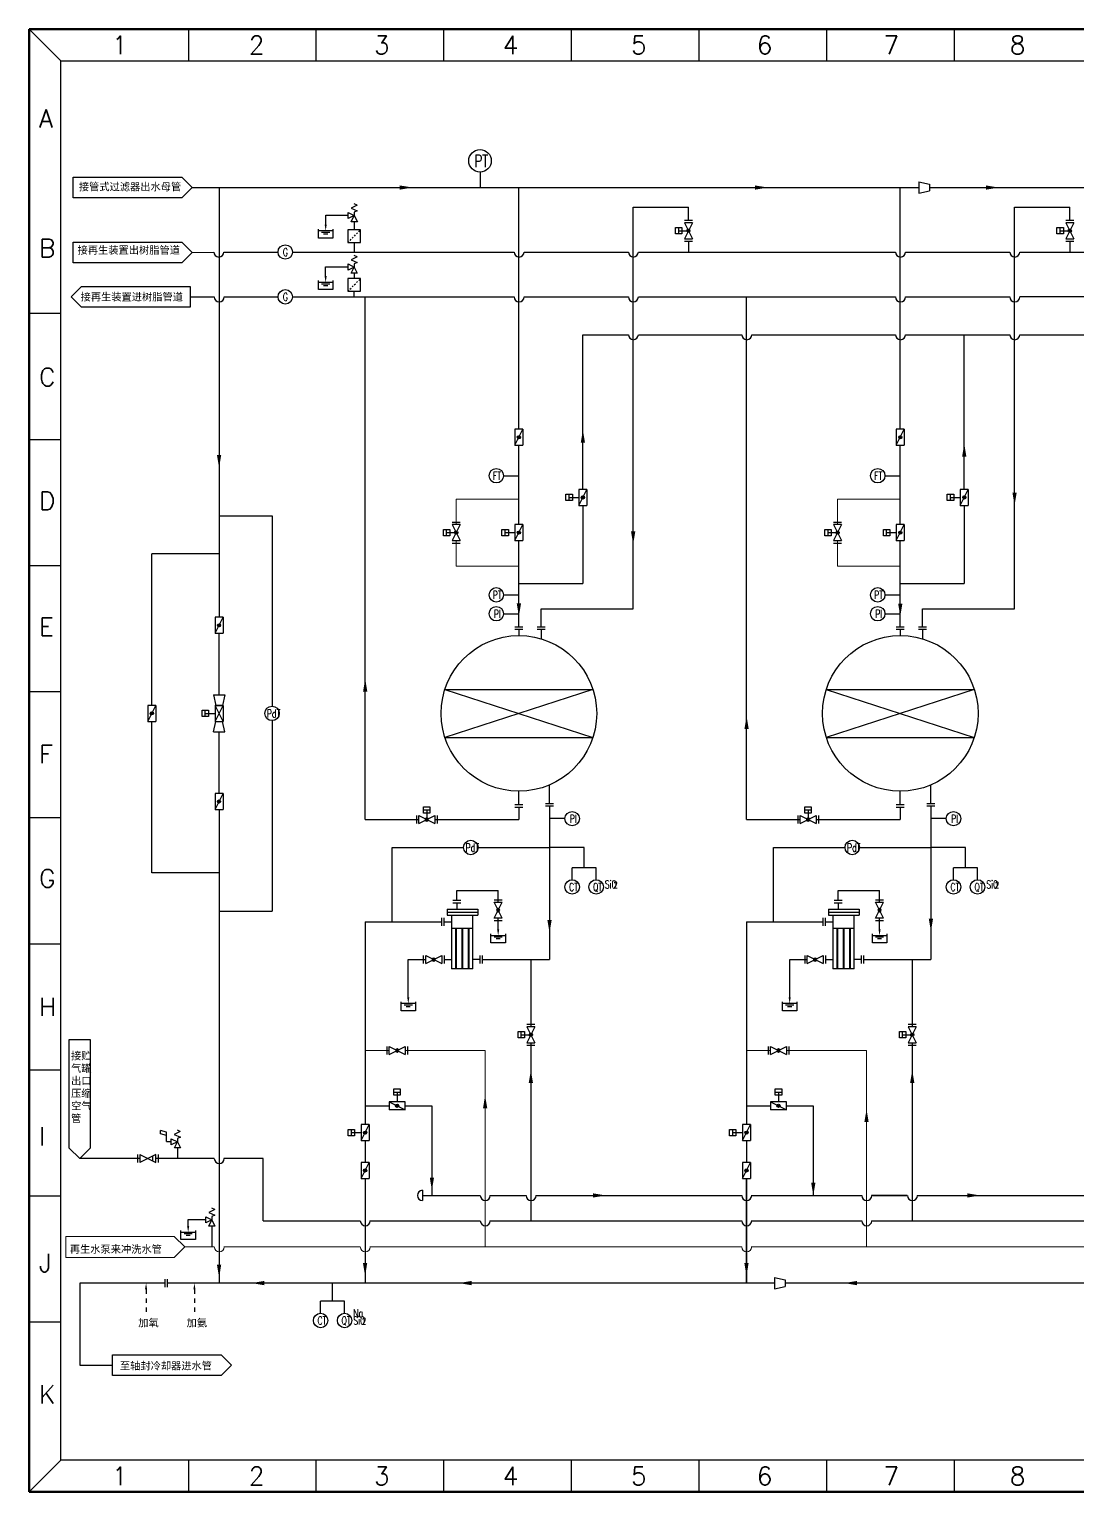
# Model space of a CAD drawing. Extents: x -11793 to -11372, y 474 to 766.
# Drawn here: x -11792.6 to -11583, y 474 to 766.3 of the extents above; entities that cross this region are included whole.
import ezdxf

# ---------------------------------------------------------------- set-up
doc = ezdxf.new("R2010")
doc.units = 0
doc.header["$LTSCALE"] = 12
doc.header["$MEASUREMENT"] = 0
doc.linetypes.add('INIT_GESTRICHELT', pattern=[0.75, 0.25, -0.25, 0.25])
doc.layers.get('0').update_dxf_attribs({"linetype": 'CONTINUOUS'})
for name, color, linetype in [('3', 3, 'CONTINUOUS'), ('TEXT', 7, 'CONTINUOUS'), ('树脂', 192, 'CONTINUOUS'), ('设备', 2, 'CONTINUOUS')]:
    doc.layers.add(name, color=color, linetype=linetype)
for name, color, linetype, lineweight in [('仪表', 7, 'CONTINUOUS', 9), ('次管线', 7, 'CONTINUOUS', 9), ('管线', 7, 'CONTINUOUS', 9)]:
    doc.layers.add(name, color=color, linetype=linetype, lineweight=lineweight)
doc.styles.add('HZ', font='geditxt.shx', dxfattribs={"width": 0.7, "bigfont": 'hztxt1.shx'})
doc.styles.add('样式 2', font='txt.shx', dxfattribs={"height": 2})
doc.styles.add('样式 3', font='', dxfattribs={"height": 1.5})
doc.styles.get('样式 3').set_extended_font_data('FangSong_GB2312')

# ---------------------------------------------------------------- blocks, each defined once
blk = doc.blocks.new('A$C447944C4')
h = blk.add_hatch(color=256)
edge = h.paths.add_edge_path()
edge.add_arc((1.25, 2.5), 0.5, 0, 360)
for p, q in [((2.5, 5), (0, 5)), ((0, 5), (0, 0)), ((0, 0), (2.5, 5)), ((2.5, 5), (2.5, 0)), ((0, 0), (2.5, 0))]:
    blk.add_line(p, q)
blk.add_circle((1.25, 2.5), 0.5)
blk = doc.blocks.new('A$C4A5D6FCC')
h = blk.add_hatch(color=256)
edge = h.paths.add_edge_path()
edge.add_arc((1.25, 2.5), 0.5, 0, 360)
for p, q in [((2.5, 5), (0, 5)), ((0, 5), (2.5, 0)), ((2.5, 5), (0, 0)), ((0, 0), (2.5, 0))]:
    blk.add_line(p, q)
blk.add_circle((1.25, 2.5), 0.5)
blk = doc.blocks.new('A$C26754C66')
for p, q in [((0, 0), (0, 2)), ((0, 2), (2, 2)), ((1, 0), (1, 2)), ((1, 1), (4, 1)), ((2, 2), (2, 0)), ((2, 0), (0, 0))]:
    blk.add_line(p, q)
blk = doc.blocks.new('A$C69AE17C6')
for p, q in [((0, 0.75), (2.5, 0.75)), ((0, 0), (2.5, 0))]:
    blk.add_line(p, q)
blk = doc.blocks.new('A$C0770588C')
for p, q in [((2.25, 4.22), (2.25, 7.11)), ((0, 0), (0, 2.82)), ((4.5, 2.22), (0, 2.22)), ((4.5, 0), (0, 0)), ((3.53, 1.72), (0.97, 1.72)), ((2.89, 1.22), (1.61, 1.22)), ((4.5, 2.82), (4.5, 0))]:
    blk.add_line(p, q)
blk.add_solid([(1.92, 4.22), (2.25, 2.22), (2.58, 4.22)])
blk = doc.blocks.new('A$C34632E08')
for p, q in [((5, 5), (0, 5)), ((0, 5), (0, 0)), ((0, 0), (5, 0)), ((5, 0), (5, 5))]:
    blk.add_line(p, q)
at = {"linetype": 'INIT_GESTRICHELT', "ltscale": 0.2}
blk.add_line((0, 0), (5, 5), dxfattribs=at)
blk = doc.blocks.new('A$C19CD1FDE')
at = {"color": 7}
for p, q in [((4.37, 6.81), (2.49, 5.85)), ((2.49, 5.85), (4.41, 5.02)), ((4.41, 5.02), (3.47, 4.58)), ((3.47, 4.58), (3.47, 3.57)), ((0, 3.63), (1.55, 3.63)), ((1.55, 2.61), (1.55, 4.53)), ((1.55, 4.53), (3.47, 3.57)), ((3.47, 3.57), (1.55, 2.61)), ((2.51, 1.65), (3.47, 3.57)), ((4.43, 1.65), (2.51, 1.65)), ((3.47, 3.57), (4.43, 1.65))]:
    blk.add_line(p, q, dxfattribs=at)
at = {"color": 0}
blk.add_line((3.47, 1.65), (3.47, 0), dxfattribs=at)
at = {"layer": '3', "color": 7}
blk.add_line((4.37, 6.81), (3.47, 7.19), dxfattribs=at)
blk = doc.blocks.new('A$C08B73723')
at = {"color": 3}
for p, q in [((0, 3.55), (3.31, 2.82)), ((0, 3.55), (0, 0)), ((0, 0), (3.31, 0.73)), ((3.31, 2.82), (3.31, 0.73))]:
    blk.add_line(p, q, dxfattribs=at)
blk = doc.blocks.new('A$C76EB077F')
for p, q in [((2.5, 5), (0, 5)), ((0, 5), (0, 0)), ((0, 0), (2.5, 5)), ((2.5, 0), (0, 5)), ((2.5, 5), (2.5, 0)), ((0, 0), (2.5, 0))]:
    blk.add_line(p, q)
blk = doc.blocks.new('A$C456D4A17')
for p, q in [((2.25, 4.22), (2.25, 6.18)), ((0, 0), (0, 2.82)), ((4.5, 2.22), (0, 2.22)), ((3.53, 1.72), (0.97, 1.72)), ((2.89, 1.22), (1.61, 1.22)), ((4.5, 2.82), (4.5, 0)), ((4.5, 0), (0, 0))]:
    blk.add_line(p, q)
blk.add_solid([(1.92, 4.22), (2.25, 2.22), (2.58, 4.22)])
blk = doc.blocks.new('A$C3E890E4A')
for p, q in [((2.5, 5), (0, 5)), ((0, 0), (2.5, 5)), ((0, 5), (2.5, 0)), ((0.51, 3.98), (1.99, 3.98)), ((0, 0), (2.5, 0))]:
    blk.add_line(p, q)

msp = doc.modelspace()

# ---------------------------------------------------------------- linework, layer by layer
at = {"color": 7, "linetype": 'ByBlock', "lineweight": 50}
for p, q in [((-11792.62, 766.35), (-11371.77, 766.35)), ((-11792.62, 474.02), (-11792.62, 766.35)), ((-11371.77, 474.02), (-11792.62, 474.02))]:
    msp.add_line(p, q, dxfattribs=at)
at = {"color": 7, "linetype": 'ByBlock', "lineweight": -3}
for p, q in [((-11786.32, 760.05), (-11792.62, 766.35)), ((-11760.8, 766.35), (-11760.8, 760.05)), ((-11735.29, 766.35), (-11735.29, 760.05)), ((-11709.77, 766.35), (-11709.77, 760.05)), ((-11684.26, 766.35), (-11684.26, 760.05)), ((-11658.74, 766.35), (-11658.74, 760.05)), ((-11633.23, 766.35), (-11633.23, 760.05)), ((-11607.71, 766.35), (-11607.71, 760.05)), ((-11786.32, 709.5), (-11792.62, 709.5)), ((-11786.32, 684.3), (-11792.62, 684.3)), ((-11786.32, 659.1), (-11792.62, 659.1)), ((-11786.32, 633.9), (-11792.62, 633.9)), ((-11786.32, 608.7), (-11792.62, 608.7)), ((-11786.32, 583.5), (-11792.62, 583.5)), ((-11786.32, 558.3), (-11792.62, 558.3)), ((-11786.32, 533.1), (-11792.62, 533.1)), ((-11786.32, 507.9), (-11792.62, 507.9)), ((-11786.32, 480.32), (-11792.62, 474.02)), ((-11760.8, 480.32), (-11760.8, 474.02)), ((-11760.8, 480.32), (-11760.8, 474.02)), ((-11735.29, 480.32), (-11735.29, 474.02)), ((-11709.77, 480.32), (-11709.77, 474.02)), ((-11684.26, 480.32), (-11684.26, 474.02)), ((-11658.74, 480.32), (-11658.74, 474.02)), ((-11633.23, 480.32), (-11633.23, 474.02)), ((-11607.71, 480.32), (-11607.71, 474.02))]:
    msp.add_line(p, q, dxfattribs=at)
at = {"color": 7, "linetype": 'ByBlock', "lineweight": 30}
for p, q in [((-11786.32, 760.05), (-11378.07, 760.05)), ((-11786.32, 480.32), (-11786.32, 760.05)), ((-11378.07, 480.32), (-11786.32, 480.32))]:
    msp.add_line(p, q, dxfattribs=at)
at = {"color": 3}
for p, q in [((-11783.82, 736.79), (-11762.12, 736.79)), ((-11783.82, 732.63), (-11783.82, 736.79)), ((-11762.12, 736.79), (-11760.04, 734.71)), ((-11762.12, 732.63), (-11760.04, 734.71)), ((-11762.12, 732.63), (-11783.82, 732.63)), ((-11725.47, 551.17), (-11720.68, 551.17)), ((-11649.22, 551.17), (-11644.42, 551.17)), ((-11713.97, 534.27), (-11713.97, 532.21)), ((-11782.53, 515.73), (-11782.53, 499.33)), ((-11775.97, 501.41), (-11754.27, 501.41)), ((-11775.97, 497.25), (-11775.97, 501.41)), ((-11754.27, 501.41), (-11752.19, 499.33)), ((-11782.53, 499.33), (-11775.97, 499.33)), ((-11754.27, 497.25), (-11775.97, 497.25)), ((-11754.27, 497.25), (-11752.19, 499.33))]:
    msp.add_line(p, q, dxfattribs=at)
for p, q in [((-11702.5, 737.78), (-11702.5, 734.71)), ((-11733.35, 729.16), (-11729.86, 729.16)), ((-11661.64, 728.16), (-11660.04, 728.16)), ((-11585.39, 728.16), (-11583.79, 728.16)), ((-11727.64, 726.83), (-11727.64, 726.27)), ((-11661.64, 724), (-11660.04, 724)), ((-11585.39, 724), (-11583.79, 724)), ((-11733.36, 718.86), (-11729.87, 718.86)), ((-11681.93, 674.37), (-11681.93, 705.29)), ((-11681.93, 705.29), (-11672.84, 705.29)), ((-11670.84, 705.29), (-11650.16, 705.29)), ((-11648.16, 705.29), (-11619.43, 705.29)), ((-11617.43, 705.29), (-11596.59, 705.29)), ((-11605.68, 674.37), (-11605.68, 705.29)), ((-11594.59, 705.29), (-11573.91, 705.29)), ((-11697.8, 677.11), (-11694.72, 677.11)), ((-11621.55, 677.11), (-11618.47, 677.11)), ((-11681.93, 671.17), (-11681.93, 655.53)), ((-11605.68, 671.17), (-11605.68, 655.53)), ((-11754.67, 669.09), (-11744.07, 669.09)), ((-11744.07, 669.09), (-11744.07, 631.04)), ((-11708.05, 667.81), (-11706.45, 667.81)), ((-11631.8, 667.81), (-11630.2, 667.81)), ((-11708.05, 663.65), (-11706.45, 663.65)), ((-11631.8, 663.65), (-11630.2, 663.65)), ((-11694.72, 655.53), (-11681.93, 655.53)), ((-11618.47, 655.53), (-11605.68, 655.53)), ((-11697.8, 653.29), (-11694.72, 653.29)), ((-11621.55, 653.29), (-11618.47, 653.29)), ((-11697.8, 649.52), (-11694.72, 649.52)), ((-11621.55, 649.52), (-11618.47, 649.52)), ((-11744.07, 628.16), (-11744.07, 590.1)), ((-11715.23, 609.18), (-11715.23, 607.58)), ((-11711.07, 609.18), (-11711.07, 607.58)), ((-11685.52, 608.56), (-11688.6, 608.56)), ((-11638.98, 609.18), (-11638.98, 607.58)), ((-11634.82, 609.18), (-11634.82, 607.58)), ((-11609.27, 608.56), (-11612.34, 608.56)), ((-11720.08, 587.96), (-11720.08, 602.8)), ((-11720.08, 602.8), (-11705.78, 602.8)), ((-11702.9, 602.8), (-11688.6, 602.8)), ((-11681.68, 602.8), (-11688.6, 602.8)), ((-11681.68, 598.75), (-11681.68, 602.8)), ((-11643.83, 587.96), (-11643.83, 602.8)), ((-11643.83, 602.8), (-11629.52, 602.8)), ((-11626.64, 602.8), (-11612.34, 602.8)), ((-11605.43, 602.8), (-11612.34, 602.8)), ((-11605.43, 598.75), (-11605.43, 602.8)), ((-11679.28, 598.75), (-11684.08, 598.75)), ((-11684.08, 596.35), (-11684.08, 598.75)), ((-11679.28, 596.35), (-11679.28, 598.75)), ((-11603.03, 598.75), (-11607.83, 598.75)), ((-11607.83, 596.35), (-11607.83, 598.75)), ((-11603.03, 596.35), (-11603.03, 598.75)), ((-11707.16, 592.24), (-11707.16, 594.2)), ((-11707.16, 594.2), (-11698.87, 594.2)), ((-11698.87, 591.87), (-11698.87, 594.2)), ((-11630.91, 592.24), (-11630.91, 594.2)), ((-11630.91, 594.2), (-11622.62, 594.2)), ((-11622.62, 591.87), (-11622.62, 594.2)), ((-11699.67, 592.35), (-11698.07, 592.35)), ((-11623.42, 592.35), (-11621.82, 592.35)), ((-11754.67, 590.1), (-11744.07, 590.1)), ((-11699.67, 588.19), (-11698.07, 588.19)), ((-11698.87, 588.29), (-11698.87, 588.67)), ((-11623.42, 588.19), (-11621.82, 588.19)), ((-11622.62, 588.29), (-11622.62, 588.67)), ((-11716.85, 580.38), (-11713.36, 580.38)), ((-11716.85, 574.71), (-11716.85, 580.38)), ((-11713.84, 581.18), (-11713.84, 579.58)), ((-11709.68, 581.18), (-11709.68, 579.58)), ((-11640.59, 580.38), (-11637.11, 580.38)), ((-11640.59, 574.71), (-11640.59, 580.38)), ((-11637.59, 581.18), (-11637.59, 579.58)), ((-11633.43, 581.18), (-11633.43, 579.58)), ((-11693.13, 567.45), (-11691.53, 567.45)), ((-11616.88, 567.45), (-11615.28, 567.45)), ((-11721.15, 563.02), (-11721.15, 561.42)), ((-11716.99, 563.02), (-11716.99, 561.42)), ((-11693.13, 563.29), (-11691.53, 563.29)), ((-11644.9, 563.02), (-11644.9, 561.42)), ((-11640.74, 563.02), (-11640.74, 561.42)), ((-11616.88, 563.29), (-11615.28, 563.29)), ((-11765.2, 545.9), (-11766.37, 546.25)), ((-11766.37, 545.56), (-11766.37, 546.25)), ((-11765.2, 545.21), (-11766.37, 545.56)), ((-11765.2, 544.01), (-11765.2, 545.9)), ((-11771.01, 541.41), (-11771.01, 539.81)), ((-11766.85, 541.41), (-11766.85, 539.81)), ((-11762.98, 541.69), (-11762.98, 540.61)), ((-11758.34, 528.4), (-11760.85, 528.4)), ((-11756.12, 526.08), (-11756.12, 522.95)), ((-11731.97, 512.09), (-11731.97, 515.73)), ((-11729.58, 512.09), (-11734.37, 512.09)), ((-11734.37, 509.69), (-11734.37, 512.09)), ((-11729.58, 509.69), (-11729.58, 512.09))]:
    msp.add_line(p, q)
at = {"color": 3, "lineweight": 30}
for p, q in [((-11760.04, 734.71), (-11614.75, 734.71)), ((-11754.67, 734.71), (-11754.67, 648.81)), ((-11694.72, 686.39), (-11694.72, 734.71)), ((-11618.47, 686.39), (-11618.47, 734.71)), ((-11612.63, 734.71), (-11537.28, 734.71)), ((-11694.72, 667.33), (-11694.72, 683.19)), ((-11618.47, 667.33), (-11618.47, 683.19)), ((-11694.72, 646.93), (-11694.72, 664.13)), ((-11618.47, 646.93), (-11618.47, 664.13)), ((-11754.67, 661.49), (-11768.1, 661.49)), ((-11768.1, 631.2), (-11768.1, 661.49)), ((-11754.68, 633.31), (-11754.68, 645.61)), ((-11768.1, 597.71), (-11768.1, 628)), ((-11754.68, 613.59), (-11754.68, 625.88)), ((-11688.6, 611.04), (-11688.6, 580.38)), ((-11612.34, 611.04), (-11612.34, 580.38)), ((-11754.68, 610.39), (-11754.66, 515.73)), ((-11754.67, 597.71), (-11768.1, 597.71)), ((-11725.48, 587.96), (-11710.16, 587.96)), ((-11725.47, 587.96), (-11725.47, 547.4)), ((-11649.22, 587.96), (-11649.22, 547.4)), ((-11649.22, 587.96), (-11633.91, 587.96)), ((-11702, 580.38), (-11688.6, 580.38)), ((-11625.75, 580.38), (-11612.34, 580.38)), ((-11725.47, 551.17), (-11720.68, 551.17)), ((-11717.48, 551.17), (-11712.12, 551.17)), ((-11712.12, 551.17), (-11712.12, 533.24)), ((-11649.22, 551.17), (-11644.42, 551.17)), ((-11641.22, 551.17), (-11635.86, 551.17)), ((-11635.86, 551.17), (-11635.86, 533.24)), ((-11725.47, 544.2), (-11725.47, 539.84)), ((-11649.22, 544.2), (-11649.22, 539.84)), ((-11725.47, 536.64), (-11725.47, 515.73)), ((-11713.97, 533.24), (-11702.44, 533.24)), ((-11700.52, 533.24), (-11693.29, 533.24)), ((-11691.37, 533.24), (-11650.18, 533.24)), ((-11648.26, 533.24), (-11626.18, 533.24)), ((-11615.12, 533.24), (-11573.93, 533.24)), ((-11765.44, 515.73), (-11782.53, 515.73)), ((-11782.53, 515.73), (-11782.53, 499.33)), ((-11643.6, 515.73), (-11764.96, 515.73)), ((-11567.27, 515.73), (-11641.48, 515.73)), ((-11782.53, 499.33), (-11775.97, 499.33))]:
    msp.add_line(p, q, dxfattribs=at)
at = {"color": 4}
for p, q in [((-11692.33, 580.38), (-11692.33, 566.97)), ((-11616.08, 580.38), (-11616.08, 566.97)), ((-11784.61, 542.69), (-11784.61, 564.39)), ((-11784.61, 564.39), (-11780.45, 564.39)), ((-11780.45, 564.39), (-11780.45, 542.69)), ((-11692.33, 563.77), (-11692.33, 528.19)), ((-11616.08, 563.77), (-11616.08, 528.19)), ((-11784.61, 542.69), (-11782.53, 540.61)), ((-11780.45, 542.69), (-11782.53, 540.61)), ((-11770.53, 540.61), (-11782.53, 540.61)), ((-11755.62, 540.61), (-11767.33, 540.61)), ((-11745.83, 540.61), (-11753.7, 540.61)), ((-11745.83, 528.19), (-11745.83, 540.61)), ((-11745.83, 528.19), (-11726.43, 528.19)), ((-11724.51, 528.19), (-11702.44, 528.19)), ((-11700.52, 528.19), (-11691.37, 528.19)), ((-11691.37, 528.19), (-11650.18, 528.19)), ((-11648.26, 528.19), (-11626.18, 528.19)), ((-11624.26, 528.19), (-11573.93, 528.19))]:
    msp.add_line(p, q, dxfattribs=at)
at = {"linetype": 'INIT_GESTRICHELT', "ltscale": 0.3}
for p, q in [((-11769.26, 514.45), (-11769.26, 509.83)), ((-11759.6, 514.45), (-11759.6, 509.83))]:
    msp.add_line(p, q, dxfattribs=at)
at = {"color": 3, "const_width": 0.32, "elevation": 0}
msp.add_lwpolyline([(-11649.22, 536.64), (-11649.22, 515.73)], dxfattribs=at)
at = {"color": 3, "const_width": 0.32}
msp.add_lwpolyline([(-11624.26, 533.24), (-11617.04, 533.24)], dxfattribs=at)
for centre, radius in [((-11702.5, 740.03), 2.25), ((-11741.43, 721.82), 1.44), ((-11741.43, 712.86), 1.44), ((-11699.24, 677.11), 1.44), ((-11622.99, 677.11), 1.44), ((-11699.24, 653.29), 1.44), ((-11622.99, 653.29), 1.44), ((-11699.24, 649.52), 1.44), ((-11622.99, 649.52), 1.44), ((-11744.07, 629.6), 1.44), ((-11684.08, 608.56), 1.44), ((-11607.83, 608.56), 1.44), ((-11704.34, 602.8), 1.44), ((-11628.08, 602.8), 1.44), ((-11684.08, 594.91), 1.44), ((-11679.28, 594.91), 1.44), ((-11607.83, 594.91), 1.44), ((-11603.03, 594.91), 1.44), ((-11734.37, 508.25), 1.44), ((-11729.58, 508.25), 1.44)]:
    msp.add_circle(centre, radius)
for centre in [(-11671.84, 705.29), (-11649.16, 705.29), (-11618.43, 705.29), (-11595.59, 705.29)]:
    msp.add_arc(centre, 1, 180, 0)
at = {"color": 4}
for centre in [(-11754.62, 540.61), (-11725.43, 528.19), (-11701.44, 528.19), (-11649.18, 528.19), (-11625.18, 528.19)]:
    msp.add_arc(centre, 1, 180, 0, dxfattribs=at)
at = {"color": 3}
msp.add_arc((-11713.97, 533.24), 1.03, 90, 270, dxfattribs=at)
at = {"color": 3, "lineweight": 30}
for centre in [(-11701.44, 533.24), (-11692.29, 533.24), (-11649.18, 533.24), (-11625.18, 533.24), (-11616.04, 533.24)]:
    msp.add_arc(centre, 1, 180, 0, dxfattribs=at)
for points in [[(-11681.51, 683.69), (-11682.36, 683.69), (-11681.93, 686.25)], [(-11605.26, 680.93), (-11606.11, 680.93), (-11605.68, 683.49)], [(-11759.81, 514.45), (-11759.6, 515.73), (-11759.38, 514.45)]]:
    msp.add_solid(points)
at = {"color": 4}
for points in [[(-11691.9, 555.71), (-11692.76, 555.71), (-11692.33, 558.27)], [(-11615.65, 555.71), (-11616.51, 555.71), (-11616.08, 558.27)]]:
    msp.add_solid(points, dxfattribs=at)
at = {"linetype": 'INIT_GESTRICHELT', "ltscale": 0.3}
msp.add_solid([(-11769.48, 514.45), (-11769.26, 515.73), (-11769.05, 514.45)], dxfattribs=at)
at = {"layer": '树脂', "color": 21, "linetype": 'Continuous'}
for p, q in [((-11671.88, 650.47), (-11671.88, 730.77)), ((-11671.88, 730.77), (-11660.84, 730.77)), ((-11660.84, 728.16), (-11660.84, 730.77)), ((-11595.63, 650.47), (-11595.63, 730.77)), ((-11595.63, 730.77), (-11584.59, 730.77)), ((-11584.59, 728.16), (-11584.59, 730.77)), ((-11727.64, 723.71), (-11727.64, 721.82)), ((-11660.84, 724), (-11660.84, 721.82)), ((-11584.59, 724), (-11584.59, 721.82)), ((-11760.04, 721.74), (-11755.71, 721.82)), ((-11753.71, 721.82), (-11742.87, 721.82)), ((-11739.99, 721.82), (-11695.68, 721.82)), ((-11693.68, 721.82), (-11672.84, 721.82)), ((-11670.84, 721.82), (-11619.43, 721.82)), ((-11617.43, 721.82), (-11596.59, 721.82)), ((-11594.59, 721.82), (-11543.18, 721.82)), ((-11727.65, 712.86), (-11727.65, 713.97)), ((-11760.47, 712.86), (-11755.63, 712.86)), ((-11753.63, 712.86), (-11742.87, 712.86)), ((-11739.99, 712.86), (-11695.68, 712.86)), ((-11725.45, 608.38), (-11725.45, 712.86)), ((-11693.68, 712.86), (-11672.84, 712.86)), ((-11670.84, 712.86), (-11619.43, 712.86)), ((-11649.2, 608.38), (-11649.2, 712.86)), ((-11617.43, 712.86), (-11596.59, 712.86)), ((-11543.25, 712.86), (-11594.59, 712.86)), ((-11690.3, 646.93), (-11690.3, 650.47)), ((-11690.3, 650.47), (-11671.88, 650.47)), ((-11614.05, 646.93), (-11614.05, 650.47)), ((-11614.05, 650.47), (-11595.63, 650.47)), ((-11725.45, 608.38), (-11714.75, 608.38)), ((-11711.55, 608.38), (-11694.72, 608.38)), ((-11694.72, 610.88), (-11694.72, 608.38)), ((-11649.2, 608.38), (-11638.5, 608.38)), ((-11635.3, 608.38), (-11618.47, 608.38)), ((-11618.47, 610.88), (-11618.47, 608.38))]:
    msp.add_line(p, q, dxfattribs=at)
at = {"layer": '树脂'}
for p, q in [((-11783.82, 723.82), (-11762.12, 723.82)), ((-11783.82, 719.66), (-11783.82, 723.82)), ((-11762.12, 723.82), (-11760.04, 721.74)), ((-11762.12, 719.66), (-11783.82, 719.66)), ((-11762.12, 719.66), (-11760.04, 721.74)), ((-11760.04, 721.74), (-11760.04, 721.74)), ((-11782.16, 714.94), (-11784.24, 712.86)), ((-11782.16, 714.94), (-11760.47, 714.94)), ((-11760.47, 714.94), (-11760.47, 710.78)), ((-11782.16, 710.78), (-11784.24, 712.86)), ((-11760.47, 710.78), (-11782.16, 710.78))]:
    msp.add_line(p, q, dxfattribs=at)
at = {"layer": '树脂', "color": 21, "linetype": 'Continuous'}
for centre in [(-11754.71, 721.82), (-11694.68, 721.82), (-11671.84, 721.82), (-11595.59, 721.82), (-11754.63, 712.86), (-11694.68, 712.86), (-11671.84, 712.86), (-11595.59, 712.86)]:
    msp.add_arc(centre, 1, 180, 0, dxfattribs=at)
at = {"layer": '树脂'}
for centre in [(-11618.43, 721.82), (-11618.43, 712.86)]:
    msp.add_arc(centre, 1, 180, 0, dxfattribs=at)
at = {"layer": '树脂', "color": 21, "linetype": 'Continuous'}
for points in [[(-11596.05, 673.73), (-11595.2, 673.73), (-11595.63, 671.17)], [(-11672.31, 665.96), (-11671.45, 665.96), (-11671.88, 663.4)], [(-11725.03, 633.97), (-11725.88, 633.97), (-11725.45, 636.53)], [(-11648.77, 626.47), (-11649.63, 626.47), (-11649.2, 629.03)]]:
    msp.add_solid(points, dxfattribs=at)
at = {"layer": '次管线', "color": 4}
for p, q in [((-11707.25, 672.45), (-11694.73, 672.45)), ((-11707.25, 667.33), (-11707.25, 672.45)), ((-11631, 672.45), (-11618.48, 672.45)), ((-11631, 667.33), (-11631, 672.45)), ((-11707.25, 664.13), (-11707.25, 659)), ((-11631, 664.13), (-11631, 659)), ((-11707.25, 659), (-11694.73, 659)), ((-11631, 659), (-11618.48, 659))]:
    msp.add_line(p, q, dxfattribs=at)
at = {"layer": '次管线', "color": 6}
for p, q in [((-11720.67, 562.22), (-11725.47, 562.22)), ((-11701.48, 562.22), (-11717.47, 562.22)), ((-11701.48, 522.95), (-11701.48, 562.22)), ((-11644.42, 562.22), (-11649.22, 562.22)), ((-11625.22, 562.22), (-11641.22, 562.22)), ((-11625.22, 522.95), (-11625.22, 562.22)), ((-11785.32, 525.03), (-11763.62, 525.03)), ((-11785.32, 520.87), (-11785.32, 525.03)), ((-11763.62, 525.03), (-11761.54, 522.95)), ((-11763.62, 520.87), (-11785.32, 520.87)), ((-11763.62, 520.87), (-11761.54, 522.95)), ((-11761.54, 522.95), (-11755.62, 522.95)), ((-11753.7, 522.95), (-11726.43, 522.95)), ((-11724.51, 522.95), (-11650.18, 522.95)), ((-11648.26, 522.95), (-11573.93, 522.95))]:
    msp.add_line(p, q, dxfattribs=at)
for centre in [(-11754.62, 522.95), (-11725.43, 522.95), (-11649.18, 522.95)]:
    msp.add_arc(centre, 1, 180, 0, dxfattribs=at)
for points in [[(-11701.05, 550.68), (-11701.9, 550.68), (-11701.48, 553.24)], [(-11624.8, 547.91), (-11625.65, 547.91), (-11625.22, 550.47)]]:
    msp.add_solid(points, dxfattribs=at)
at = {"layer": '管线', "color": 3}
for points in [[(-11718.56, 734.28), (-11718.56, 735.13), (-11716, 734.71)], [(-11647.52, 734.28), (-11647.52, 735.13), (-11644.96, 734.71)], [(-11601.36, 734.28), (-11601.36, 735.13), (-11598.8, 734.71)], [(-11755.1, 681.26), (-11754.24, 681.26), (-11754.67, 678.7)], [(-11695.16, 651.57), (-11694.3, 651.57), (-11694.73, 649.01)], [(-11618.9, 651.56), (-11618.05, 651.56), (-11618.48, 649)], [(-11689.03, 588.33), (-11688.17, 588.33), (-11688.6, 585.77)], [(-11612.78, 588.57), (-11611.92, 588.57), (-11612.35, 586.01)], [(-11712.54, 536.83), (-11711.69, 536.83), (-11712.12, 534.27)], [(-11636.29, 535.8), (-11635.44, 535.8), (-11635.86, 533.24)], [(-11679.91, 532.82), (-11679.91, 533.67), (-11677.35, 533.24)], [(-11605.09, 532.82), (-11605.09, 533.67), (-11602.53, 533.24)], [(-11755.09, 519.38), (-11754.24, 519.38), (-11754.66, 516.82)], [(-11725.9, 519.71), (-11725.05, 519.71), (-11725.47, 517.15)], [(-11649.65, 519.71), (-11648.8, 519.71), (-11649.22, 517.15)], [(-11745.63, 516.15), (-11745.63, 515.3), (-11748.19, 515.73)], [(-11704.19, 516.15), (-11704.19, 515.3), (-11706.75, 515.73)], [(-11627.13, 516.15), (-11627.13, 515.3), (-11629.69, 515.73)]]:
    msp.add_solid(points, dxfattribs=at)
at = {"layer": '设备'}
for p, q in [((-11694.72, 646.45), (-11694.72, 645.11)), ((-11690.3, 646.45), (-11690.3, 644.5)), ((-11618.47, 646.45), (-11618.47, 645.11)), ((-11614.05, 646.45), (-11614.05, 644.5)), ((-11709.51, 634.39), (-11679.94, 634.39)), ((-11709.51, 634.39), (-11679.94, 624.81)), ((-11679.94, 634.39), (-11709.51, 624.81)), ((-11633.26, 634.39), (-11603.68, 634.39)), ((-11633.26, 634.39), (-11603.68, 624.81)), ((-11603.68, 634.39), (-11633.26, 624.81)), ((-11709.51, 624.81), (-11679.94, 624.81)), ((-11633.26, 624.81), (-11603.68, 624.81)), ((-11694.72, 611.36), (-11694.72, 614.05)), ((-11688.6, 611.52), (-11688.6, 615.31)), ((-11618.47, 611.36), (-11618.47, 614.05)), ((-11612.34, 611.52), (-11612.34, 615.31)), ((-11707.16, 591.76), (-11707.16, 590.45)), ((-11630.91, 591.76), (-11630.91, 590.45)), ((-11709.68, 587.96), (-11708.21, 587.96)), ((-11633.43, 587.96), (-11631.96, 587.96)), ((-11709.68, 580.38), (-11708.21, 580.38)), ((-11702.48, 580.38), (-11703.95, 580.38)), ((-11633.43, 580.38), (-11631.96, 580.38)), ((-11626.23, 580.38), (-11627.7, 580.38))]:
    msp.add_line(p, q, dxfattribs=at)
at = {"layer": '设备', "color": 2}
for p, q in [((-11709.07, 590.45), (-11702.95, 590.45)), ((-11709.07, 590.45), (-11709.07, 589.84)), ((-11709.07, 589.84), (-11702.95, 589.84)), ((-11709.07, 589.84), (-11709.07, 589.24)), ((-11709.07, 589.24), (-11702.95, 589.24)), ((-11708.21, 589.23), (-11708.21, 578.54)), ((-11703.95, 578.54), (-11703.95, 589.23)), ((-11702.95, 590.45), (-11702.95, 589.84)), ((-11702.95, 589.84), (-11702.95, 589.24)), ((-11632.82, 590.45), (-11626.69, 590.45)), ((-11632.82, 590.45), (-11632.82, 589.84)), ((-11632.82, 589.84), (-11626.69, 589.84)), ((-11632.82, 589.84), (-11632.82, 589.24)), ((-11632.82, 589.24), (-11626.69, 589.24)), ((-11631.96, 589.23), (-11631.96, 578.54)), ((-11627.7, 578.54), (-11627.7, 589.23)), ((-11626.69, 590.45), (-11626.69, 589.84)), ((-11626.69, 589.84), (-11626.69, 589.24)), ((-11708.21, 586.69), (-11703.95, 586.69)), ((-11707.41, 586.69), (-11707.41, 578.54)), ((-11707.28, 586.69), (-11707.28, 578.54)), ((-11706.14, 586.69), (-11706.14, 578.54)), ((-11706.02, 586.69), (-11706.02, 578.54)), ((-11704.88, 586.69), (-11704.88, 578.54)), ((-11704.75, 586.69), (-11704.75, 578.54)), ((-11631.96, 586.69), (-11627.7, 586.69)), ((-11631.16, 586.69), (-11631.16, 578.54)), ((-11631.03, 586.69), (-11631.03, 578.54)), ((-11629.89, 586.69), (-11629.89, 578.54)), ((-11629.77, 586.69), (-11629.77, 578.54)), ((-11628.63, 586.69), (-11628.63, 578.54)), ((-11628.5, 586.69), (-11628.5, 578.54)), ((-11703.95, 578.54), (-11708.21, 578.54)), ((-11627.7, 578.54), (-11631.96, 578.54))]:
    msp.add_line(p, q, dxfattribs=at)
at = {"layer": '设备'}
for centre in [(-11694.72, 629.6), (-11618.47, 629.6)]:
    msp.add_circle(centre, 15.55, dxfattribs=at)

# ---------------------------------------------------------------- block references
for name, p, xscale, yscale, zscale in [('A$C08B73723', (-11614.75, 733.57), 0.6400000000000001, 0.6400000000000001, 0.6400000000000001), ('A$C19CD1FDE', (-11729.86, 726.83), 0.6400000000000001, 0.6400000000000001, 0.6400000000000001), ('A$C0770588C', (-11734.79, 724.61), 0.6400000000000001, 0.6400000000000001, 0.6400000000000001), ('A$C34632E08', (-11728.92, 723.71), 0.5119999999995344, 0.5119999999995344, 0.5119999999995344), ('A$C26754C66', (-11663.4, 725.44), 0.6400000000000001, 0.6400000000000001, 0.6400000000000001), ('A$C4A5D6FCC', (-11661.64, 724.48), 0.6400000000000001, 0.6400000000000001, 0.6400000000000001), ('A$C26754C66', (-11587.15, 725.44), 0.6400000000000001, 0.6400000000000001, 0.6400000000000001), ('A$C4A5D6FCC', (-11585.39, 724.48), 0.6400000000000001, 0.6400000000000001, 0.6400000000000001), ('A$C19CD1FDE', (-11729.87, 716.53), 0.6400000000000001, 0.6400000000000001, 0.6400000000000001), ('A$C0770588C', (-11734.8, 714.31), 0.6400000000000001, 0.6400000000000001, 0.6400000000000001), ('A$C34632E08', (-11728.93, 713.97), 0.5119999999995344, 0.5119999999995344, 0.5119999999995344), ('A$C447944C4', (-11695.52, 683.19), 0.6400000000000001, 0.6400000000000001, 0.6400000000000001), ('A$C447944C4', (-11619.27, 683.19), 0.6400000000000001, 0.6400000000000001, 0.6400000000000001), ('A$C26754C66', (-11685.32, 672.13), 0.6400000000000001, 0.6400000000000001, 0.6400000000000001), ('A$C447944C4', (-11682.73, 671.17), 0.6400000000000001, 0.6400000000000001, 0.6400000000000001), ('A$C26754C66', (-11609.07, 672.13), 0.6400000000000001, 0.6400000000000001, 0.6400000000000001), ('A$C447944C4', (-11606.48, 671.17), 0.6400000000000001, 0.6400000000000001, 0.6400000000000001), ('A$C4A5D6FCC', (-11708.05, 664.13), 0.6400000000000001, 0.6400000000000001, 0.6400000000000001), ('A$C447944C4', (-11695.52, 664.13), 0.6400000000000001, 0.6400000000000001, 0.6400000000000001), ('A$C4A5D6FCC', (-11631.8, 664.13), 0.6400000000000001, 0.6400000000000001, 0.6400000000000001), ('A$C447944C4', (-11619.27, 664.13), 0.6400000000000001, 0.6400000000000001, 0.6400000000000001), ('A$C26754C66', (-11709.81, 665.09), 0.6400000000000001, 0.6400000000000001, 0.6400000000000001), ('A$C26754C66', (-11698.11, 665.09), 0.6400000000000001, 0.6400000000000001, 0.6400000000000001), ('A$C26754C66', (-11633.56, 665.09), 0.6400000000000001, 0.6400000000000001, 0.6400000000000001), ('A$C26754C66', (-11621.86, 665.09), 0.6400000000000001, 0.6400000000000001, 0.6400000000000001), ('A$C447944C4', (-11755.47, 645.61), 0.6400000000000001, 0.6400000000000001, 0.6400000000000001), ('A$C447944C4', (-11768.9, 628), 0.6400000000000001, 0.6400000000000001, 0.6400000000000001), ('A$C26754C66', (-11758.06, 628.96), 0.6400000000000001, 0.6400000000000001, 0.6400000000000001), ('A$C76EB077F', (-11755.48, 628), 0.6400000000000001, 0.6400000000000001, 0.6400000000000001), ('A$C447944C4', (-11755.47, 610.39), 0.6400000000000001, 0.6400000000000001, 0.6400000000000001), ('A$C0770588C', (-11700.31, 583.74), 0.6400000000000001, 0.6400000000000001, 0.6400000000000001), ('A$C0770588C', (-11624.06, 583.74), 0.6400000000000001, 0.6400000000000001, 0.6400000000000001), ('A$C0770588C', (-11718.28, 570.16), 0.6400000000000001, 0.6400000000000001, 0.6400000000000001), ('A$C0770588C', (-11642.03, 570.16), 0.6400000000000001, 0.6400000000000001, 0.6400000000000001), ('A$C26754C66', (-11694.89, 564.73), 0.6400000000000001, 0.6400000000000001, 0.6400000000000001), ('A$C4A5D6FCC', (-11693.13, 563.77), 0.6400000000000001, 0.6400000000000001, 0.6400000000000001), ('A$C26754C66', (-11618.64, 564.73), 0.6400000000000001, 0.6400000000000001, 0.6400000000000001), ('A$C4A5D6FCC', (-11616.88, 563.77), 0.6400000000000001, 0.6400000000000001, 0.6400000000000001), ('A$C447944C4', (-11726.27, 544.2), 0.6400000000000001, 0.6400000000000001, 0.6400000000000001), ('A$C447944C4', (-11650.02, 544.2), 0.6400000000000001, 0.6400000000000001, 0.6400000000000001), ('A$C19CD1FDE', (-11765.21, 541.69), 0.6400000000000001, 0.6400000000000001, 0.6400000000000001), ('A$C26754C66', (-11728.86, 545.16), 0.6400000000000001, 0.6400000000000001, 0.6400000000000001), ('A$C26754C66', (-11652.61, 545.16), 0.6400000000000001, 0.6400000000000001, 0.6400000000000001), ('A$C447944C4', (-11726.27, 536.64), 0.6400000000000001, 0.6400000000000001, 0.6400000000000001), ('A$C447944C4', (-11650.02, 536.64), 0.6400000000000001, 0.6400000000000001, 0.6400000000000001), ('A$C19CD1FDE', (-11758.34, 526.08), 0.6400000000000001, 0.6400000000000001, 0.6400000000000001), ('A$C456D4A17', (-11762.29, 524.45), 0.6400000000000001, 0.6400000000000001, 0.6400000000000001), ('A$C08B73723', (-11643.6, 514.59), 0.6400000000000001, 0.6400000000000001, 0.6400000000000001)]:
    msp.add_blockref(name, p, dxfattribs=dict(xscale=xscale, yscale=yscale, zscale=zscale))
at = {"yscale": 0.6400000000000001, "zscale": 0.6400000000000001}
for name, p, xscale, rotation in [('A$C08B73723', (-11753.54, 633.31), -0.6400000000000001, 90), ('A$C08B73723', (-11753.54, 625.88), 0.6400000000000001, 90), ('A$C4A5D6FCC', (-11711.55, 609.18), -0.6400000000000001, 90), ('A$C26754C66', (-11713.79, 610.94), 0.6400000000000001, 270), ('A$C4A5D6FCC', (-11635.3, 609.18), -0.6400000000000001, 90), ('A$C26754C66', (-11637.54, 610.94), 0.6400000000000001, 270), ('A$C4A5D6FCC', (-11699.67, 591.87), -0.6400000000000001, 180), ('A$C4A5D6FCC', (-11623.42, 591.87), -0.6400000000000001, 180), ('A$C4A5D6FCC', (-11710.16, 581.18), -0.6400000000000001, 90), ('A$C4A5D6FCC', (-11633.91, 581.18), -0.6400000000000001, 90), ('A$C4A5D6FCC', (-11717.47, 563.02), -0.6400000000000001, 90), ('A$C4A5D6FCC', (-11641.22, 563.02), -0.6400000000000001, 90), ('A$C26754C66', (-11719.72, 554.56), 0.6400000000000001, 270), ('A$C26754C66', (-11643.46, 554.56), 0.6400000000000001, 270), ('A$C447944C4', (-11720.68, 551.97), 0.6400000000000001, 270), ('A$C447944C4', (-11644.42, 551.97), 0.6400000000000001, 270), ('A$C3E890E4A', (-11770.53, 541.41), 0.6400000000000001, 270)]:
    msp.add_blockref(name, p, dxfattribs=dict(at, xscale=xscale, rotation=rotation))
at = {"layer": '设备', "yscale": 0.6400000000000001, "zscale": 0.6400000000000001}
for p, xscale in [((-11695.52, 646.45), 0.6400000000000001), ((-11691.1, 646.45), 0.6400000000000001), ((-11619.27, 646.45), 0.6400000000000001), ((-11614.85, 646.45), 0.6400000000000001), ((-11695.52, 610.88), 0.6400000000000001), ((-11687.8, 611.04), -0.6400000000000001), ((-11619.27, 610.88), 0.6400000000000001), ((-11611.54, 611.04), -0.6400000000000001), ((-11707.96, 591.76), 0.6400000000000001), ((-11631.71, 591.76), 0.6400000000000001)]:
    msp.add_blockref('A$C69AE17C6', p, dxfattribs=dict(at, xscale=xscale))
for p, xscale, rotation in [((-11710.16, 587.16), -0.6400000000000001, 270), ((-11633.91, 587.16), -0.6400000000000001, 270), ((-11702, 579.58), 0.6400000000000001, 90), ((-11625.75, 579.58), 0.6400000000000001, 90), ((-11764.96, 514.93), 0.6400000000000001, 90)]:
    msp.add_blockref('A$C69AE17C6', p, dxfattribs=dict(at, xscale=xscale, rotation=rotation))

# ---------------------------------------------------------------- texts
at = {"color": 7, "linetype": 'ByBlock', "lineweight": -3, "style": '样式 2'}
for s, p in [('1', (-11776.06, 761.39)), ('2', (-11748.72, 761.39)), ('3', (-11723.68, 761.39)), ('4', (-11697.94, 761.39)), ('5', (-11672.3, 761.39)), ('6', (-11647.15, 761.39)), ('7', (-11621.81, 761.39)), ('8', (-11596.57, 761.39)), ('A', (-11790.66, 746.69)), ('B', (-11790.66, 720.79)), ('C', (-11790.66, 695.01)), ('D', (-11790.66, 670.28)), ('E', (-11790.66, 645.08)), ('F', (-11790.66, 619.65)), ('G', (-11790.66, 594.8)), ('H', (-11790.66, 569.14)), ('I', (-11790.66, 543.24)), ('J', (-11790.66, 517.93)), ('K', (-11790.66, 491.68)), ('1', (-11776.06, 475.36)), ('2', (-11748.72, 475.36)), ('3', (-11723.68, 475.36)), ('4', (-11697.94, 475.36)), ('5', (-11672.3, 475.36)), ('6', (-11647.15, 475.36)), ('7', (-11621.81, 475.36)), ('8', (-11596.57, 475.36))]:
    msp.add_text(s, height=3.62, dxfattribs=at).set_placement(p)
at = {"style": 'HZ', "width": 0.7}
for s, height, p in [('PdT', 1.6, (-11745.11, 628.75)), ('PdT', 1.6, (-11705.37, 601.96)), ('PdT', 1.6, (-11629.12, 601.96)), ('CT', 1.6, (-11684.69, 594.09)), ('QT', 1.6, (-11679.89, 594.09)), ('Si0', 1.6, (-11677.53, 594.61)), ('2', 1.28, (-11675.79, 594.67)), ('CT', 1.6, (-11608.44, 594.09)), ('QT', 1.6, (-11603.64, 594.09)), ('Si0', 1.6, (-11601.27, 594.61)), ('2', 1.28, (-11599.53, 594.67)), ('CT', 1.6, (-11734.98, 507.43)), ('QT', 1.6, (-11730.18, 507.43)), ('Si0', 1.6, (-11727.82, 507.43)), ('Na', 1.6, (-11727.82, 508.93)), ('2', 1.28, (-11726.08, 507.48))]:
    msp.add_text(s, height=height, dxfattribs=at).set_placement(p)
at = {"insert": (-11784.26, 561.91), "char_height": 1.5, "attachment_point": 1, "style": '样式 3'}
msp.add_mtext_dynamic_manual_height_columns('接贮\\P气罐\\P出口\\P压缩\\P空气管', width=4.16, gutter_width=7.5, heights=[0], dxfattribs=at)
at = {"layer": 'TEXT', "style": '样式 3'}
for s, p in [('接管式过滤器出水母管', (-11782.7, 734.11)), ('接再生装置出树脂管道', (-11782.95, 721.46)), ('接再生装置进树脂管道', (-11782.35, 712.1)), ('再生水泵来冲洗水管', (-11784.51, 521.75)), ('加氧', (-11770.83, 507.04)), ('加氨', (-11761.17, 507.04)), ('至轴封冷却器进水管', (-11774.49, 498.43))]:
    msp.add_text(s, height=1.5, dxfattribs=at).set_placement(p)
at = {"layer": '仪表', "style": 'HZ', "width": 0.7}
for s, height, p in [('PT', 2.5, (-11703.62, 738.75)), ('FT', 1.6, (-11699.94, 676.29)), ('FT', 1.6, (-11623.69, 676.29)), ('PT', 1.6, (-11699.94, 652.47)), ('PT', 1.6, (-11623.69, 652.47)), ('PI', 1.6, (-11699.72, 648.7)), ('PI', 1.6, (-11623.47, 648.7)), ('PI', 1.6, (-11684.56, 607.75)), ('PI', 1.6, (-11608.31, 607.75))]:
    msp.add_text(s, height=height, dxfattribs=at).set_placement(p)
at = {"layer": '仪表', "color": 7, "style": 'HZ', "width": 0.7}
for p in [(-11741.91, 721), (-11741.91, 712.04)]:
    msp.add_text('G', height=1.6, dxfattribs=at).set_placement(p)

doc.saveas('drawing.dxf')
